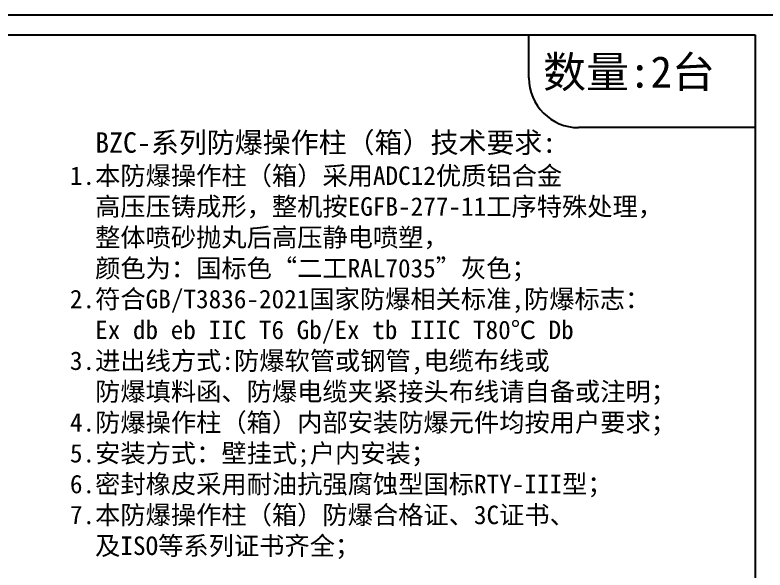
# Model space of a CAD drawing. Header units: millimetres. Extents: x 3916 to 6020, y 1867 to 2649.
# Drawn here: x 4425.1 to 4911.2, y 2289.2 to 2649.2 of the extents above; entities that cross this region are included whole.
import ezdxf

# ---------------------------------------------------------------- set-up
doc = ezdxf.new("R2010")
doc.units = ezdxf.units.MM
doc.layers.add('TEXT', color=7, linetype='Continuous', lineweight=18)
doc.styles.add('宋体', font='')
doc.styles.get('宋体').set_extended_font_data('SimSun')

# ---------------------------------------------------------------- blocks, each defined once
blk = doc.blocks.new('A$C765A0FFE')
at = {"color": 0, "lineweight": -3}
for p, q in [((0, 987.23), (1391.52, 987.23)), ((71.55, 969.34), (1373.63, 969.34)), ((1170.08, 969.34), (1373.63, 969.34)), ((1170.08, 930.47), (1170.08, 969.34)), ((1373.63, 969.34), (1373.63, 17.89)), ((1373.63, 969.34), (1373.63, 885.75)), ((1373.63, 885.75), (1214.8, 885.75))]:
    blk.add_line(p, q, dxfattribs=at)
blk.add_ellipse((1214.8, 930.47), major_axis=(-31.62, 31.62), ratio=1, start_param=0.785398, end_param=2.356194, dxfattribs=at)
blk = doc.blocks.new('A$C4B561680')
blk.add_blockref('A$C765A0FFE', (0, 0))

msp = doc.modelspace()

# ---------------------------------------------------------------- block references
at = {"xscale": 0.7200000000000001, "yscale": 0.7200000000000001, "zscale": 0.7200000000000001}
msp.add_blockref('A$C4B561680', (3915.72, 1938.4), dxfattribs=at)

# ---------------------------------------------------------------- texts
at = {"insert": (4460.69, 2573.12), "char_height": 12, "width": 1074.7287, "attachment_point": 1, "style": '宋体'}
msp.add_mtext('  {\\H1.107x;BZC-系列防爆操作柱（箱）技术要求:\\P}1.本防爆操作柱（箱）采用ADC12优质铝合金\\P  高压压铸成形，整机按EGFB-277-11工序特殊处理，\\P  整体喷砂抛丸后高压静电喷塑，\\P  颜色为：国标色“二工RAL7035”灰色；\\P2.符合GB/T3836-2021国家防爆相关标准,防爆标志：\\P  {\\C1;Ex db eb IIC T6 Gb/Ex tb IIIC T80℃ Db }\\P3.进出线方式:防爆软管或钢管,电缆布线或\\P  防爆填料函、防爆电缆夹紧接头布线请自备或注明；\\P4.防爆操作柱（箱）内部安装防爆元件均按用户要求；\\P5.安装方式：壁挂式;户内安装；\\P6.密封橡皮采用耐油抗强腐蚀型国标RTY-III型；\\P7.本防爆操作柱（箱）防爆合格证、3C证书、\\P  及ISO等系列证书齐全；', dxfattribs=at)
at = {"layer": 'TEXT', "color": 0, "lineweight": -3, "style": '宋体'}
msp.add_text('数量:2台', height=20.438, dxfattribs=at).set_placement((4767.31, 2602.05))

doc.saveas('drawing.dxf')
